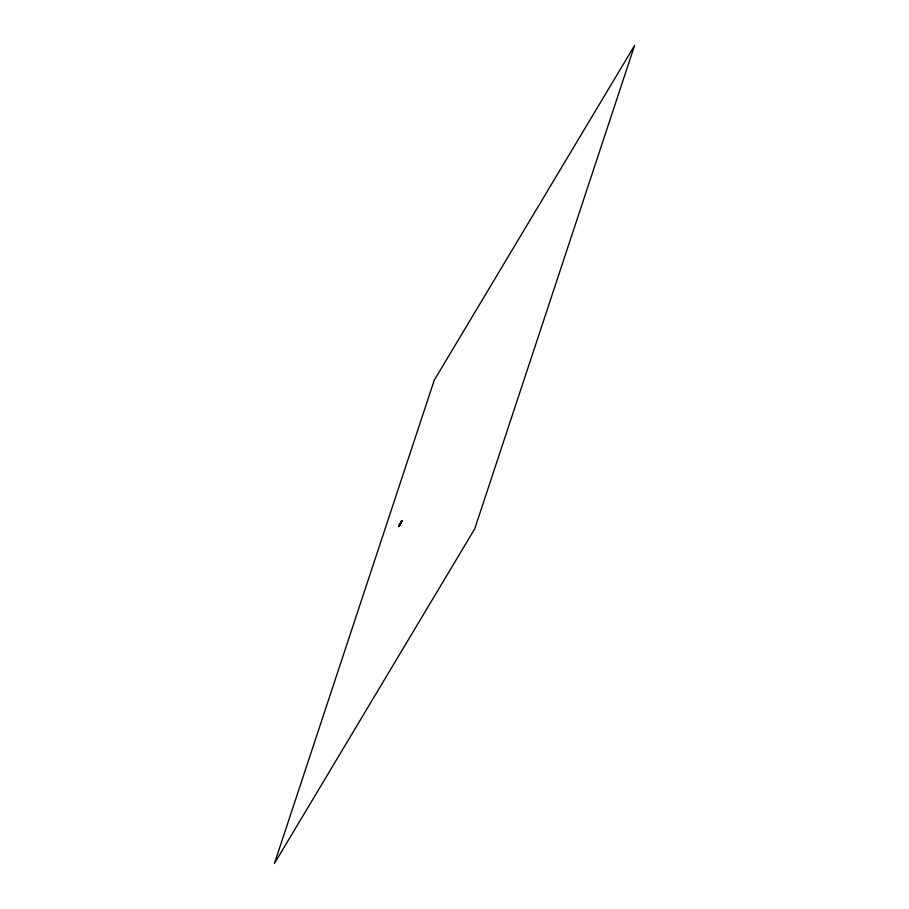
<?xml version="1.0" encoding="UTF-8"?>
<svg xmlns="http://www.w3.org/2000/svg" width="909" height="909" viewBox="0 0 909 909"><rect width="100%" height="100%" fill="white"/><g stroke="black" fill="none" stroke-linecap="round" stroke-linejoin="round"><path stroke-width="1.36" d="M399.971 524.175L400.153 523.516M401.039 522.38L401.21 521.721L401.074 522.311M401.687 521.312L401.858 520.652M401.914 520.55L401.108 522.755L401.96 520.664M398.915 526.391L399.483 525.118M399.79 524.913L400.13 524.05M400.824 522.732L401.46 521.312L400.642 523.539M401.926 520.902L400.699 523.13M399.653 524.345L398.756 526.697L400.392 523.107L399.403 525.618L399.858 524.857M400.96 522.686L400.46 523.834L400.926 523.073M399.506 524.584L399.335 525.243L399.574 524.493M434.286 380.11L274.404 863.55L474.714 528.89L634.596 45.45L434.286 380.11"/></g></svg>
